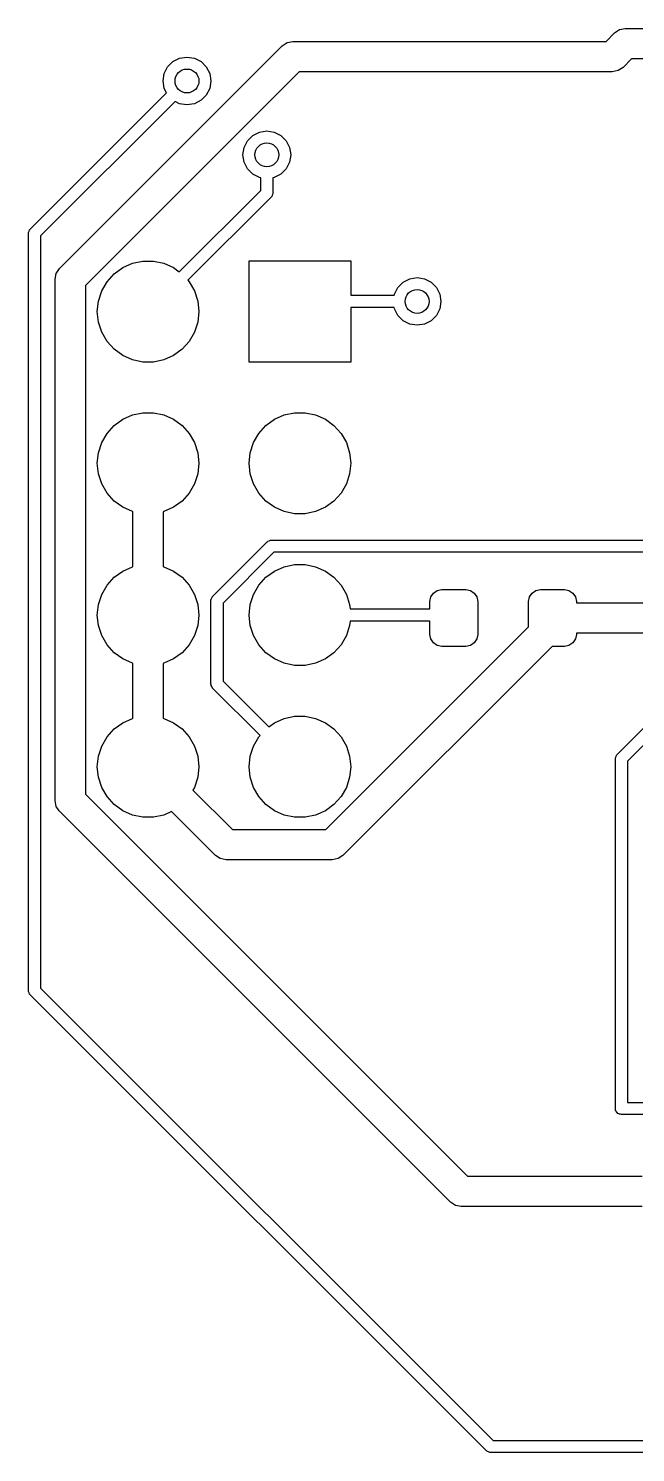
# Model space of a CAD drawing. Extents: x 5.11 to 8.2, y -3.91 to -1.13.
# Drawn here: x 5.106 to 5.506, y -3.908 to -2.969 of the extents above; entities that cross this region are included whole.
import ezdxf

# ---------------------------------------------------------------- set-up
doc = ezdxf.new("R2010")
doc.units = 0
doc.header["$MEASUREMENT"] = 0
doc.layers.add('BLACK', color=7, linetype='CONTINUOUS')

msp = doc.modelspace()

# ---------------------------------------------------------------- linework, layer by layer
at = {"layer": 'BLACK', "linetype": 'CONTINUOUS'}
for p, q in [((5.48665, -2.97789), (5.49227, -2.97226)), ((5.49227, -2.97226), (5.49552, -2.97009)), ((5.49552, -2.97009), (5.49934, -2.96933)), ((5.49934, -2.96933), (5.51302, -2.96933)), ((5.12663, -3.12757), (5.27338, -2.98082)), ((5.27338, -2.98082), (5.27663, -2.97865)), ((5.27663, -2.97865), (5.28045, -2.97789)), ((5.28045, -2.97789), (5.48665, -2.97789)), ((5.19789, -2.99468), (5.20137, -2.9912)), ((5.20137, -2.9912), (5.20576, -2.98896)), ((5.20576, -2.98896), (5.21063, -2.98819)), ((5.21063, -2.98819), (5.2155, -2.98896)), ((5.2155, -2.98896), (5.21989, -2.9912)), ((5.21989, -2.9912), (5.22337, -2.99468)), ((5.50349, -2.98933), (5.49786, -2.99496)), ((5.51302, -2.98933), (5.50349, -2.98933)), ((5.2846, -2.99789), (5.1437, -3.13878)), ((5.19488, -3.00394), (5.19565, -2.99907)), ((5.19565, -2.99907), (5.19789, -2.99468)), ((5.22337, -2.99468), (5.22561, -2.99907)), ((5.22561, -2.99907), (5.22638, -3.00394)), ((5.49079, -2.99789), (5.2846, -2.99789)), ((5.49461, -2.99713), (5.49079, -2.99789)), ((5.49786, -2.99496), (5.49461, -2.99713)), ((5.49786, -2.99496), (5.49786, -2.99496)), ((5.10741, -3.1015), (5.19716, -3.01175)), ((5.19565, -3.0088), (5.19488, -3.00394)), ((5.19716, -3.01175), (5.19565, -3.0088)), ((5.22561, -3.0088), (5.22337, -3.01319)), ((5.22638, -3.00394), (5.22561, -3.0088)), ((5.20281, -3.01741), (5.11424, -3.10599)), ((5.20576, -3.01891), (5.20281, -3.01741)), ((5.21063, -3.01969), (5.20576, -3.01891)), ((5.2155, -3.01891), (5.21063, -3.01969)), ((5.21989, -3.01668), (5.2155, -3.01891)), ((5.22337, -3.01319), (5.21989, -3.01668)), ((5.25051, -3.04336), (5.25399, -3.03988)), ((5.25399, -3.03988), (5.25838, -3.03764)), ((5.25838, -3.03764), (5.26325, -3.03687)), ((5.26325, -3.03687), (5.26811, -3.03764)), ((5.26811, -3.03764), (5.2725, -3.03988)), ((5.2725, -3.03988), (5.27599, -3.04336)), ((5.2475, -3.05262), (5.24827, -3.04775)), ((5.24827, -3.04775), (5.25051, -3.04336)), ((5.27599, -3.04336), (5.27822, -3.04775)), ((5.27822, -3.04775), (5.27899, -3.05262)), ((5.24827, -3.05748), (5.2475, -3.05262)), ((5.25051, -3.06187), (5.24827, -3.05748)), ((5.27822, -3.05748), (5.27599, -3.06187)), ((5.27899, -3.05262), (5.27822, -3.05748)), ((5.25399, -3.06536), (5.25051, -3.06187)), ((5.25838, -3.06759), (5.25399, -3.06536)), ((5.25925, -3.06773), (5.25838, -3.06759)), ((5.25925, -3.07604), (5.25925, -3.06773)), ((5.26811, -3.06759), (5.26725, -3.06773)), ((5.26725, -3.06773), (5.26725, -3.0777)), ((5.2725, -3.06536), (5.26811, -3.06759)), ((5.27599, -3.06187), (5.2725, -3.06536)), ((5.20559, -3.1297), (5.25925, -3.07604)), ((5.2672, -3.07832), (5.26677, -3.07916)), ((5.26725, -3.0777), (5.26715, -3.07801)), ((5.26715, -3.07801), (5.2672, -3.07832)), ((5.26607, -3.08053), (5.21129, -3.13532)), ((5.26622, -3.08024), (5.26607, -3.08053)), ((5.26648, -3.08005), (5.26622, -3.08024)), ((5.26677, -3.07916), (5.26648, -3.08005)), ((5.10624, -3.10433), (5.10634, -3.10402)), ((5.10624, -3.60348), (5.10624, -3.10433)), ((5.10629, -3.1037), (5.10671, -3.10287)), ((5.10634, -3.10402), (5.10629, -3.1037)), ((5.10671, -3.10287), (5.107, -3.10198)), ((5.107, -3.10198), (5.10726, -3.10179)), ((5.10726, -3.10179), (5.10741, -3.1015)), ((5.11424, -3.10599), (5.11424, -3.60182)), ((5.16831, -3.12692), (5.1747, -3.12408)), ((5.1747, -3.12408), (5.18154, -3.12262)), ((5.18154, -3.12262), (5.18854, -3.12262)), ((5.18854, -3.12262), (5.19538, -3.12408)), ((5.19538, -3.12408), (5.20177, -3.12692)), ((5.25157, -3.18937), (5.25157, -3.12244)), ((5.25157, -3.12244), (5.3185, -3.12244)), ((5.3185, -3.12244), (5.3185, -3.14521)), ((5.1237, -3.13464), (5.12446, -3.13081)), ((5.1237, -3.47819), (5.1237, -3.13464)), ((5.12446, -3.13081), (5.12663, -3.12757)), ((5.12663, -3.12757), (5.12663, -3.12757)), ((5.15797, -3.13624), (5.16265, -3.13104)), ((5.16265, -3.13104), (5.16831, -3.12692)), ((5.20177, -3.12692), (5.20559, -3.1297)), ((5.35295, -3.13647), (5.35734, -3.13424)), ((5.35734, -3.13424), (5.3622, -3.13346)), ((5.3622, -3.13346), (5.36707, -3.13424)), ((5.36707, -3.13424), (5.37146, -3.13647)), ((5.1437, -3.13878), (5.1437, -3.47405)), ((5.15231, -3.14895), (5.15447, -3.14229)), ((5.15447, -3.14229), (5.15797, -3.13624)), ((5.21129, -3.13532), (5.21211, -3.13624)), ((5.21211, -3.13624), (5.21561, -3.14229)), ((5.21561, -3.14229), (5.21777, -3.14895)), ((5.34723, -3.14435), (5.34946, -3.13996)), ((5.34946, -3.13996), (5.35295, -3.13647)), ((5.37146, -3.13647), (5.37495, -3.13996)), ((5.37495, -3.13996), (5.37718, -3.14435)), ((5.15157, -3.15591), (5.15231, -3.14895)), ((5.21777, -3.14895), (5.2185, -3.15591)), ((5.3185, -3.14521), (5.34709, -3.14521)), ((5.34709, -3.15321), (5.3185, -3.15321)), ((5.3185, -3.15321), (5.3185, -3.18937)), ((5.34709, -3.14521), (5.34723, -3.14435)), ((5.34723, -3.15408), (5.34709, -3.15321)), ((5.37718, -3.14435), (5.37795, -3.14921)), ((5.37795, -3.14921), (5.37718, -3.15408)), ((5.15231, -3.16286), (5.15157, -3.15591)), ((5.15447, -3.16952), (5.15231, -3.16286)), ((5.21777, -3.16286), (5.21561, -3.16952)), ((5.2185, -3.15591), (5.21777, -3.16286)), ((5.34946, -3.15847), (5.34723, -3.15408)), ((5.35295, -3.16195), (5.34946, -3.15847)), ((5.35734, -3.16419), (5.35295, -3.16195)), ((5.37146, -3.16195), (5.36707, -3.16419)), ((5.37495, -3.15847), (5.37146, -3.16195)), ((5.37718, -3.15408), (5.37495, -3.15847)), ((5.15797, -3.17558), (5.15447, -3.16952)), ((5.21561, -3.16952), (5.21211, -3.17558)), ((5.3622, -3.16496), (5.35734, -3.16419)), ((5.36707, -3.16419), (5.3622, -3.16496)), ((5.16265, -3.18077), (5.15797, -3.17558)), ((5.16831, -3.18489), (5.16265, -3.18077)), ((5.20743, -3.18077), (5.20177, -3.18489)), ((5.21211, -3.17558), (5.20743, -3.18077)), ((5.1747, -3.18773), (5.16831, -3.18489)), ((5.18154, -3.18919), (5.1747, -3.18773)), ((5.18854, -3.18919), (5.18154, -3.18919)), ((5.19538, -3.18773), (5.18854, -3.18919)), ((5.20177, -3.18489), (5.19538, -3.18773)), ((5.3185, -3.18937), (5.25157, -3.18937)), ((5.16265, -3.23104), (5.16831, -3.22692)), ((5.16831, -3.22692), (5.1747, -3.22408)), ((5.1747, -3.22408), (5.18154, -3.22262)), ((5.18154, -3.22262), (5.18854, -3.22262)), ((5.18854, -3.22262), (5.19538, -3.22408)), ((5.19538, -3.22408), (5.20177, -3.22692)), ((5.20177, -3.22692), (5.20743, -3.23104)), ((5.26265, -3.23104), (5.26831, -3.22692)), ((5.26831, -3.22692), (5.2747, -3.22408)), ((5.2747, -3.22408), (5.28154, -3.22262)), ((5.28154, -3.22262), (5.28854, -3.22262)), ((5.28854, -3.22262), (5.29538, -3.22408)), ((5.29538, -3.22408), (5.30177, -3.22692)), ((5.30177, -3.22692), (5.30743, -3.23104)), ((5.15447, -3.24229), (5.15797, -3.23624)), ((5.15797, -3.23624), (5.16265, -3.23104)), ((5.20743, -3.23104), (5.21211, -3.23624)), ((5.21211, -3.23624), (5.21561, -3.24229)), ((5.25447, -3.24229), (5.25797, -3.23624)), ((5.25797, -3.23624), (5.26265, -3.23104)), ((5.30743, -3.23104), (5.31211, -3.23624)), ((5.31211, -3.23624), (5.31561, -3.24229)), ((5.15231, -3.24895), (5.15447, -3.24229)), ((5.21561, -3.24229), (5.21777, -3.24895)), ((5.25231, -3.24895), (5.25447, -3.24229)), ((5.31561, -3.24229), (5.31777, -3.24895)), ((5.15157, -3.25591), (5.15231, -3.24895)), ((5.15231, -3.26286), (5.15157, -3.25591)), ((5.21777, -3.24895), (5.2185, -3.25591)), ((5.2185, -3.25591), (5.21777, -3.26286)), ((5.25157, -3.25591), (5.25231, -3.24895)), ((5.25231, -3.26286), (5.25157, -3.25591)), ((5.31777, -3.24895), (5.3185, -3.25591)), ((5.3185, -3.25591), (5.31777, -3.26286)), ((5.15447, -3.26952), (5.15231, -3.26286)), ((5.21777, -3.26286), (5.21561, -3.26952)), ((5.25447, -3.26952), (5.25231, -3.26286)), ((5.31777, -3.26286), (5.31561, -3.26952)), ((5.15797, -3.27558), (5.15447, -3.26952)), ((5.16265, -3.28077), (5.15797, -3.27558)), ((5.21211, -3.27558), (5.20743, -3.28077)), ((5.21561, -3.26952), (5.21211, -3.27558)), ((5.25797, -3.27558), (5.25447, -3.26952)), ((5.26265, -3.28077), (5.25797, -3.27558)), ((5.31211, -3.27558), (5.30743, -3.28077)), ((5.31561, -3.26952), (5.31211, -3.27558)), ((5.16831, -3.28489), (5.16265, -3.28077)), ((5.1747, -3.28773), (5.16831, -3.28489)), ((5.20177, -3.28489), (5.19538, -3.28773)), ((5.20743, -3.28077), (5.20177, -3.28489)), ((5.26831, -3.28489), (5.26265, -3.28077)), ((5.2747, -3.28773), (5.26831, -3.28489)), ((5.30177, -3.28489), (5.29538, -3.28773)), ((5.30743, -3.28077), (5.30177, -3.28489)), ((5.17504, -3.2878), (5.1747, -3.28773)), ((5.17504, -3.32401), (5.17504, -3.2878)), ((5.19538, -3.28773), (5.19504, -3.2878)), ((5.19504, -3.2878), (5.19504, -3.32401)), ((5.28154, -3.28919), (5.2747, -3.28773)), ((5.28854, -3.28919), (5.28154, -3.28919)), ((5.29538, -3.28773), (5.28854, -3.28919)), ((5.49396, -3.44782), (5.64233, -3.29945)), ((5.22755, -3.34362), (5.26343, -3.30774)), ((5.26343, -3.30774), (5.26372, -3.30759)), ((5.26372, -3.30759), (5.26391, -3.30733)), ((5.26391, -3.30733), (5.2648, -3.30704)), ((5.2648, -3.30704), (5.26563, -3.30662)), ((5.26563, -3.30662), (5.26595, -3.30667)), ((5.26595, -3.30667), (5.26626, -3.30657)), ((5.26626, -3.30657), (5.53423, -3.30657)), ((5.64799, -3.3051), (5.50079, -3.4523)), ((5.26792, -3.31457), (5.23438, -3.34811)), ((5.53589, -3.31457), (5.26792, -3.31457)), ((5.15797, -3.33624), (5.16265, -3.33104)), ((5.16265, -3.33104), (5.16831, -3.32692)), ((5.16831, -3.32692), (5.1747, -3.32408)), ((5.1747, -3.32408), (5.17504, -3.32401)), ((5.19504, -3.32401), (5.19538, -3.32408)), ((5.19538, -3.32408), (5.20177, -3.32692)), ((5.20177, -3.32692), (5.20743, -3.33104)), ((5.20743, -3.33104), (5.21211, -3.33624)), ((5.25797, -3.33624), (5.26265, -3.33104)), ((5.26265, -3.33104), (5.26831, -3.32692)), ((5.26831, -3.32692), (5.2747, -3.32408)), ((5.2747, -3.32408), (5.28154, -3.32262)), ((5.28154, -3.32262), (5.28854, -3.32262)), ((5.28854, -3.32262), (5.29538, -3.32408)), ((5.29538, -3.32408), (5.30177, -3.32692)), ((5.30177, -3.32692), (5.30743, -3.33104)), ((5.30743, -3.33104), (5.31211, -3.33624)), ((5.15447, -3.34229), (5.15797, -3.33624)), ((5.21211, -3.33624), (5.21561, -3.34229)), ((5.25447, -3.34229), (5.25797, -3.33624)), ((5.31211, -3.33624), (5.31561, -3.34229)), ((5.37298, -3.34148), (5.37553, -3.33977)), ((5.37553, -3.33977), (5.37854, -3.33917)), ((5.37854, -3.33917), (5.39429, -3.33917)), ((5.39429, -3.33917), (5.3973, -3.33977)), ((5.3973, -3.33977), (5.39986, -3.34148)), ((5.43794, -3.34148), (5.44049, -3.33977)), ((5.44049, -3.33977), (5.4435, -3.33917)), ((5.4435, -3.33917), (5.45925, -3.33917)), ((5.45925, -3.33917), (5.46227, -3.33977)), ((5.46227, -3.33977), (5.46482, -3.34148)), ((5.15157, -3.35591), (5.15231, -3.34895)), ((5.15231, -3.34895), (5.15447, -3.34229)), ((5.21561, -3.34229), (5.21777, -3.34895)), ((5.21777, -3.34895), (5.2185, -3.35591)), ((5.22638, -3.34645), (5.22648, -3.34614)), ((5.22638, -3.40124), (5.22638, -3.34645)), ((5.22643, -3.34582), (5.22685, -3.34499)), ((5.22648, -3.34614), (5.22643, -3.34582)), ((5.22685, -3.34499), (5.22714, -3.3441)), ((5.22714, -3.3441), (5.2274, -3.34391)), ((5.2274, -3.34391), (5.22755, -3.34362)), ((5.23438, -3.34811), (5.23438, -3.39959)), ((5.25157, -3.35591), (5.25231, -3.34895)), ((5.25231, -3.34895), (5.25447, -3.34229)), ((5.31561, -3.34229), (5.31777, -3.34895)), ((5.31777, -3.34895), (5.31808, -3.35191)), ((5.37067, -3.34705), (5.37127, -3.34403)), ((5.37067, -3.35191), (5.37067, -3.34705)), ((5.37127, -3.34403), (5.37298, -3.34148)), ((5.39986, -3.34148), (5.40157, -3.34403)), ((5.40157, -3.34403), (5.40217, -3.34705)), ((5.40217, -3.34705), (5.40217, -3.3687)), ((5.43563, -3.34705), (5.43623, -3.34403)), ((5.43563, -3.36378), (5.43563, -3.34705)), ((5.43623, -3.34403), (5.43794, -3.34148)), ((5.46482, -3.34148), (5.46653, -3.34403)), ((5.46653, -3.34403), (5.46713, -3.34705)), ((5.46713, -3.34705), (5.46713, -3.34787)), ((5.46713, -3.34787), (5.53789, -3.34787)), ((5.15231, -3.36286), (5.15157, -3.35591)), ((5.2185, -3.35591), (5.21777, -3.36286)), ((5.25231, -3.36286), (5.25157, -3.35591)), ((5.31808, -3.35991), (5.31777, -3.36286)), ((5.31808, -3.35191), (5.37067, -3.35191)), ((5.37067, -3.35991), (5.31808, -3.35991)), ((5.37067, -3.3687), (5.37067, -3.35991)), ((5.15447, -3.36952), (5.15231, -3.36286)), ((5.15797, -3.37558), (5.15447, -3.36952)), ((5.21561, -3.36952), (5.21211, -3.37558)), ((5.21777, -3.36286), (5.21561, -3.36952)), ((5.25447, -3.36952), (5.25231, -3.36286)), ((5.25797, -3.37558), (5.25447, -3.36952)), ((5.30216, -3.49724), (5.43563, -3.36378)), ((5.31561, -3.36952), (5.31211, -3.37558)), ((5.31777, -3.36286), (5.31561, -3.36952)), ((5.37127, -3.37171), (5.37067, -3.3687)), ((5.40217, -3.3687), (5.40157, -3.37171)), ((5.46713, -3.3687), (5.46653, -3.37171)), ((5.54204, -3.36787), (5.46713, -3.36787)), ((5.46713, -3.36787), (5.46713, -3.3687)), ((5.16265, -3.38077), (5.15797, -3.37558)), ((5.21211, -3.37558), (5.20743, -3.38077)), ((5.26265, -3.38077), (5.25797, -3.37558)), ((5.31211, -3.37558), (5.30743, -3.38077)), ((5.45112, -3.37657), (5.31338, -3.51432)), ((5.37298, -3.37427), (5.37127, -3.37171)), ((5.37553, -3.37598), (5.37298, -3.37427)), ((5.37854, -3.37657), (5.37553, -3.37598)), ((5.39429, -3.37657), (5.37854, -3.37657)), ((5.3973, -3.37598), (5.39429, -3.37657)), ((5.39986, -3.37427), (5.3973, -3.37598)), ((5.40157, -3.37171), (5.39986, -3.37427)), ((5.45925, -3.37657), (5.45112, -3.37657)), ((5.46227, -3.37598), (5.45925, -3.37657)), ((5.46482, -3.37427), (5.46227, -3.37598)), ((5.46653, -3.37171), (5.46482, -3.37427)), ((5.16831, -3.38489), (5.16265, -3.38077)), ((5.1747, -3.38773), (5.16831, -3.38489)), ((5.17504, -3.3878), (5.1747, -3.38773)), ((5.17504, -3.42401), (5.17504, -3.3878)), ((5.19538, -3.38773), (5.19504, -3.3878)), ((5.19504, -3.3878), (5.19504, -3.42401)), ((5.20177, -3.38489), (5.19538, -3.38773)), ((5.20743, -3.38077), (5.20177, -3.38489)), ((5.26831, -3.38489), (5.26265, -3.38077)), ((5.2747, -3.38773), (5.26831, -3.38489)), ((5.28154, -3.38919), (5.2747, -3.38773)), ((5.29538, -3.38773), (5.28854, -3.38919)), ((5.30177, -3.38489), (5.29538, -3.38773)), ((5.30743, -3.38077), (5.30177, -3.38489)), ((5.28854, -3.38919), (5.28154, -3.38919)), ((5.22648, -3.40155), (5.22638, -3.40124)), ((5.22643, -3.40187), (5.22648, -3.40155)), ((5.22685, -3.4027), (5.22643, -3.40187)), ((5.22714, -3.4036), (5.22685, -3.4027)), ((5.2274, -3.40378), (5.22714, -3.4036)), ((5.22755, -3.40407), (5.2274, -3.40378)), ((5.25879, -3.43532), (5.22755, -3.40407)), ((5.23438, -3.39959), (5.26449, -3.4297)), ((5.16831, -3.42692), (5.1747, -3.42408)), ((5.1747, -3.42408), (5.17504, -3.42401)), ((5.19504, -3.42401), (5.19538, -3.42408)), ((5.19538, -3.42408), (5.20177, -3.42692)), ((5.26831, -3.42692), (5.2747, -3.42408)), ((5.2747, -3.42408), (5.28154, -3.42262)), ((5.28154, -3.42262), (5.28854, -3.42262)), ((5.28854, -3.42262), (5.29538, -3.42408)), ((5.29538, -3.42408), (5.30177, -3.42692)), ((5.15797, -3.43624), (5.16265, -3.43104)), ((5.16265, -3.43104), (5.16831, -3.42692)), ((5.20177, -3.42692), (5.20743, -3.43104)), ((5.20743, -3.43104), (5.21211, -3.43624)), ((5.26449, -3.4297), (5.26831, -3.42692)), ((5.30177, -3.42692), (5.30743, -3.43104)), ((5.30743, -3.43104), (5.31211, -3.43624)), ((5.15231, -3.44895), (5.15447, -3.44229)), ((5.15447, -3.44229), (5.15797, -3.43624)), ((5.21211, -3.43624), (5.21561, -3.44229)), ((5.21561, -3.44229), (5.21777, -3.44895)), ((5.25231, -3.44895), (5.25447, -3.44229)), ((5.25447, -3.44229), (5.25797, -3.43624)), ((5.25797, -3.43624), (5.25879, -3.43532)), ((5.31211, -3.43624), (5.31561, -3.44229)), ((5.31561, -3.44229), (5.31777, -3.44895)), ((5.15157, -3.45591), (5.15231, -3.44895)), ((5.21777, -3.44895), (5.2185, -3.45591)), ((5.25157, -3.45591), (5.25231, -3.44895)), ((5.31777, -3.44895), (5.3185, -3.45591)), ((5.49279, -3.45064), (5.49289, -3.45034)), ((5.49279, -3.68117), (5.49279, -3.45064)), ((5.49284, -3.45002), (5.49326, -3.44918)), ((5.49289, -3.45034), (5.49284, -3.45002)), ((5.49326, -3.44918), (5.49355, -3.44829)), ((5.49355, -3.44829), (5.49381, -3.4481)), ((5.49381, -3.4481), (5.49396, -3.44782)), ((5.50079, -3.4523), (5.50079, -3.67717)), ((5.15231, -3.46286), (5.15157, -3.45591)), ((5.15447, -3.46952), (5.15231, -3.46286)), ((5.21777, -3.46286), (5.21561, -3.46952)), ((5.2185, -3.45591), (5.21777, -3.46286)), ((5.25231, -3.46286), (5.25157, -3.45591)), ((5.25447, -3.46952), (5.25231, -3.46286)), ((5.31777, -3.46286), (5.31561, -3.46952)), ((5.3185, -3.45591), (5.31777, -3.46286)), ((5.15797, -3.47558), (5.15447, -3.46952)), ((5.21561, -3.46952), (5.21458, -3.4713)), ((5.21458, -3.4713), (5.24052, -3.49724)), ((5.25797, -3.47558), (5.25447, -3.46952)), ((5.31561, -3.46952), (5.31211, -3.47558)), ((5.12446, -3.48202), (5.1237, -3.47819)), ((5.12638, -3.48489), (5.12446, -3.48202)), ((5.1437, -3.47405), (5.39548, -3.72583)), ((5.16265, -3.48077), (5.15797, -3.47558)), ((5.16831, -3.48489), (5.16265, -3.48077)), ((5.26265, -3.48077), (5.25797, -3.47558)), ((5.26831, -3.48489), (5.26265, -3.48077)), ((5.30743, -3.48077), (5.30177, -3.48489)), ((5.31211, -3.47558), (5.30743, -3.48077)), ((5.12663, -3.48526), (5.12638, -3.48489)), ((5.38427, -3.7429), (5.12663, -3.48526)), ((5.1747, -3.48773), (5.16831, -3.48489)), ((5.18154, -3.48919), (5.1747, -3.48773)), ((5.18854, -3.48919), (5.18154, -3.48919)), ((5.19538, -3.48773), (5.18854, -3.48919)), ((5.20046, -3.48547), (5.19538, -3.48773)), ((5.22931, -3.51432), (5.20046, -3.48547)), ((5.2747, -3.48773), (5.26831, -3.48489)), ((5.28154, -3.48919), (5.2747, -3.48773)), ((5.28854, -3.48919), (5.28154, -3.48919)), ((5.29538, -3.48773), (5.28854, -3.48919)), ((5.30177, -3.48489), (5.29538, -3.48773)), ((5.24052, -3.49724), (5.30216, -3.49724)), ((5.23255, -3.51648), (5.22931, -3.51432)), ((5.23638, -3.51724), (5.23255, -3.51648)), ((5.3063, -3.51724), (5.23638, -3.51724)), ((5.31013, -3.51648), (5.3063, -3.51724)), ((5.31338, -3.51432), (5.31013, -3.51648)), ((5.10634, -3.60379), (5.10624, -3.60348)), ((5.10629, -3.60411), (5.10634, -3.60379)), ((5.10671, -3.60494), (5.10629, -3.60411)), ((5.11424, -3.60182), (5.41233, -3.89992)), ((5.107, -3.60583), (5.10671, -3.60494)), ((5.10726, -3.60602), (5.107, -3.60583)), ((5.10741, -3.60631), (5.10726, -3.60602)), ((5.40785, -3.90675), (5.10741, -3.60631)), ((5.50079, -3.67717), (5.56091, -3.67717)), ((5.49298, -3.68177), (5.49279, -3.68117)), ((5.49298, -3.6824), (5.49298, -3.68177)), ((5.49336, -3.68291), (5.49298, -3.6824)), ((5.49355, -3.68352), (5.49336, -3.68291)), ((5.49406, -3.68389), (5.49355, -3.68352)), ((5.49444, -3.6844), (5.49406, -3.68389)), ((5.49504, -3.6846), (5.49444, -3.6844)), ((5.49555, -3.68497), (5.49504, -3.6846)), ((5.49618, -3.68497), (5.49555, -3.68497)), ((5.49679, -3.68517), (5.49618, -3.68497)), ((5.55925, -3.68517), (5.49679, -3.68517)), ((5.39548, -3.72583), (5.51038, -3.72583)), ((5.38751, -3.74507), (5.38427, -3.7429)), ((5.39134, -3.74583), (5.38751, -3.74507)), ((5.51038, -3.74583), (5.39134, -3.74583)), ((5.41233, -3.89992), (7.71601, -3.89992)), ((5.40814, -3.9069), (5.40785, -3.90675)), ((5.40833, -3.90716), (5.40814, -3.9069)), ((5.40922, -3.90745), (5.40833, -3.90716)), ((5.41005, -3.90787), (5.40922, -3.90745)), ((5.41037, -3.90782), (5.41005, -3.90787)), ((5.41068, -3.90792), (5.41037, -3.90782)), ((7.71767, -3.90792), (5.41068, -3.90792))]:
    msp.add_line(p, q, dxfattribs=at)
at = {"layer": 'BLACK'}
for centre in [(5.21063, -3.00394), (5.26325, -3.05262), (5.3622, -3.14921)]:
    msp.add_circle(centre, 0.00787, dxfattribs=at)

doc.saveas('drawing.dxf')
